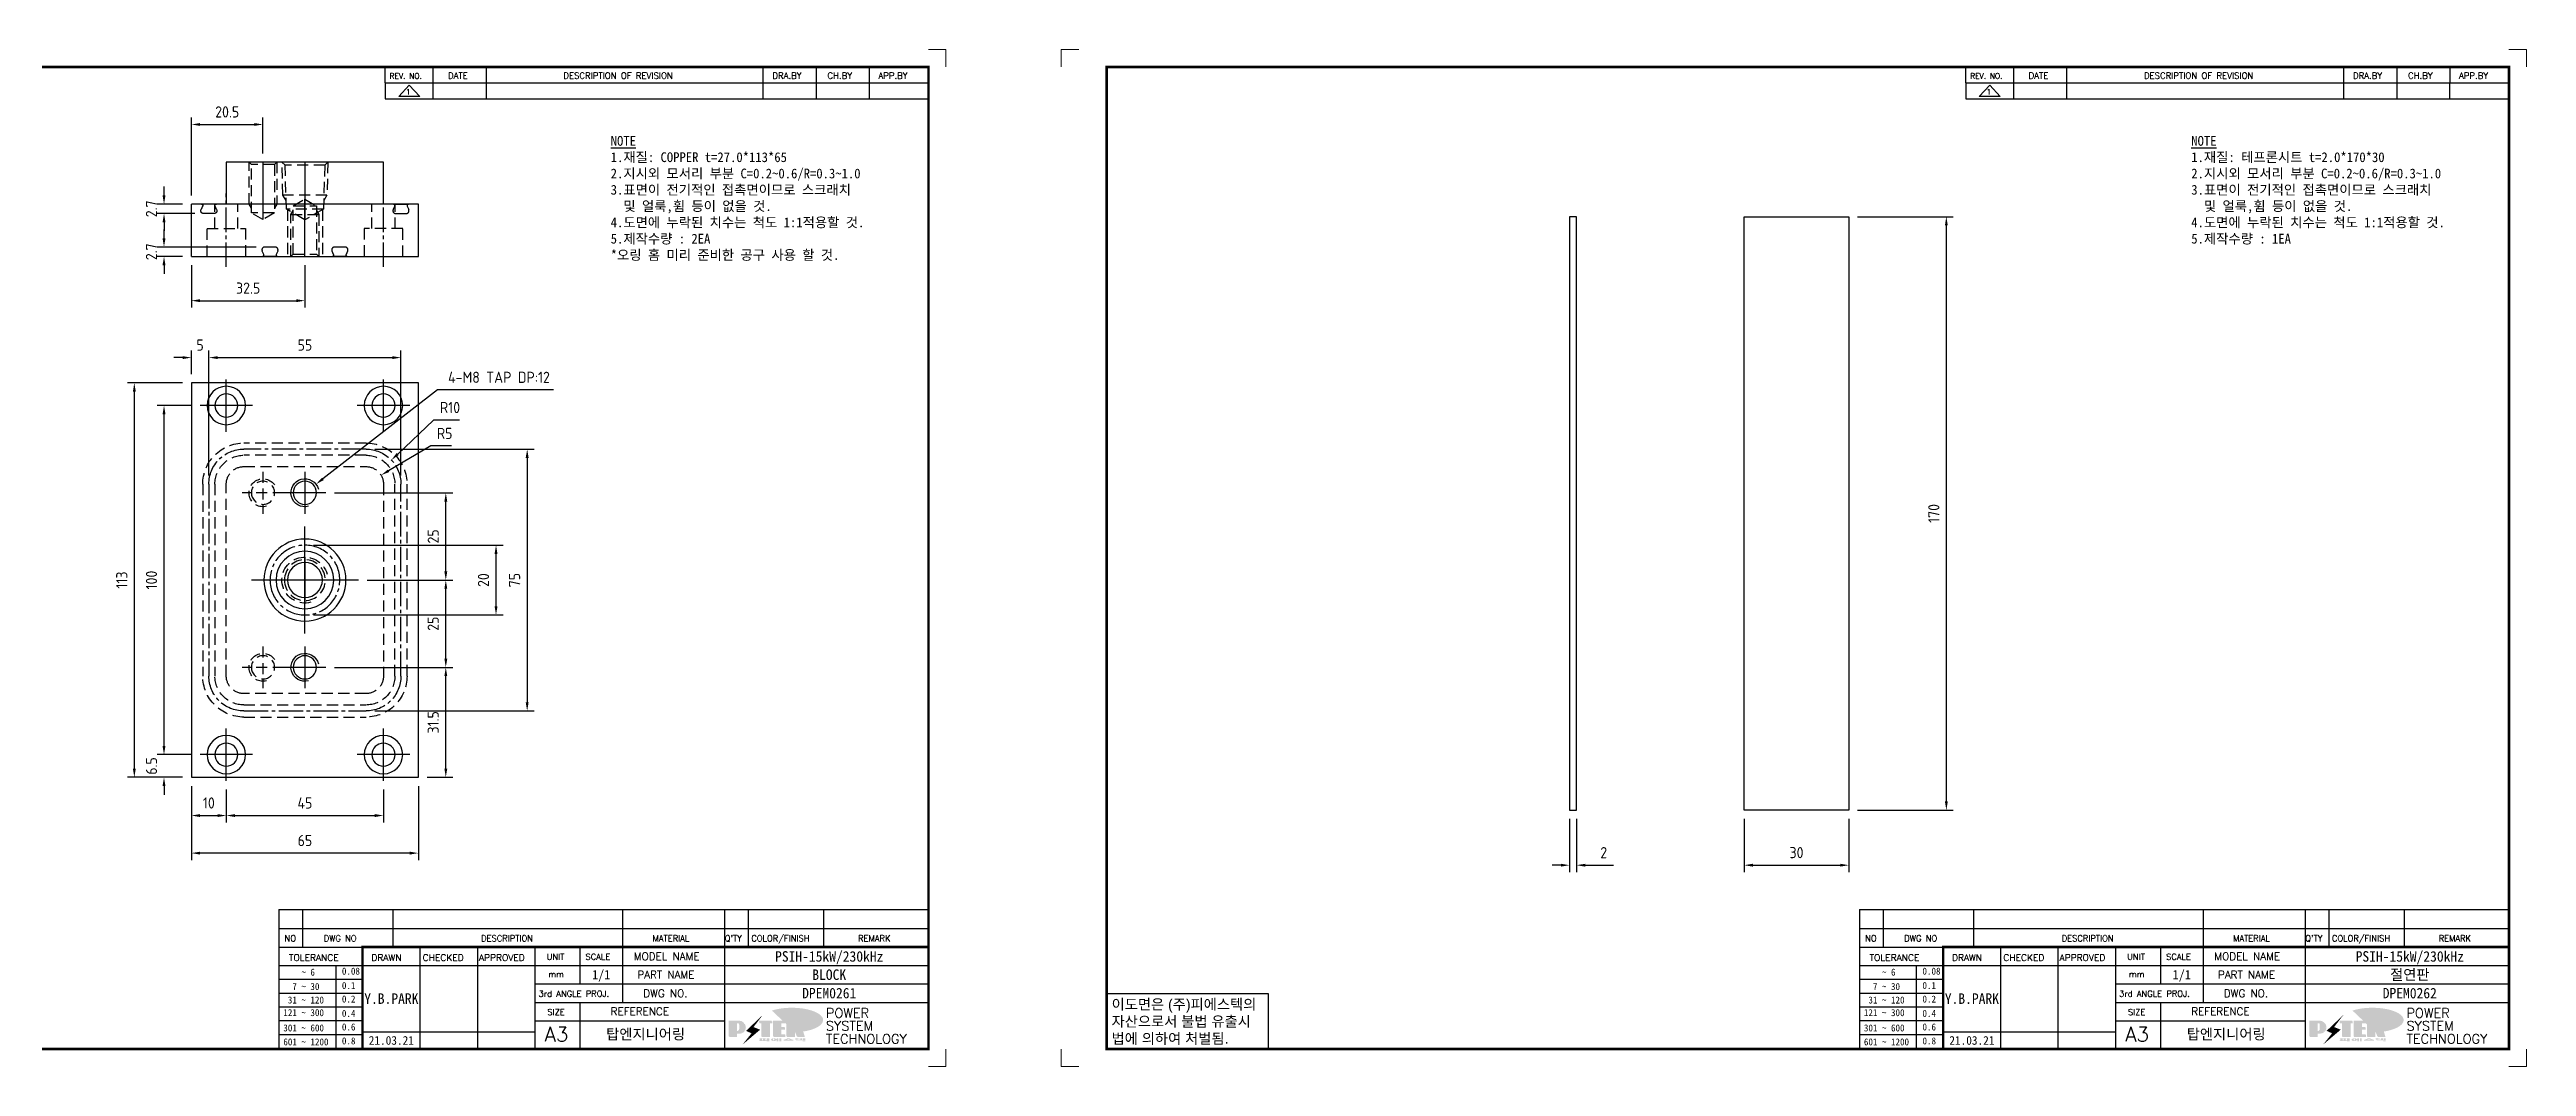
# Model space of a CAD drawing. Header units: millimetres. Extents: x -4251 to 2609, y -1673 to 4048.
# Drawn here: x 1194 to 1903, y -331 to -40 of the extents above; entities that cross this region are included whole.
import ezdxf
from ezdxf.enums import TextEntityAlignment as Align

# ---------------------------------------------------------------- set-up
doc = ezdxf.new("R2010")
doc.units = ezdxf.units.MM
for name, pattern in [('CENTER', [50.8, 31.75, -6.35, 6.35, -6.35]), ('CENTER1', [10, 7, -1, 1, -1]), ('HIDDEN2', [4.7625, 3.175, -1.5875]), ('HIDDENX2', [19.05, 12.7, -6.35])]:
    doc.linetypes.add(name, pattern=pattern)
for name, color, linetype in [('CENTER', 1, 'CENTER'), ('FORMAT-1', 7, 'Continuous'), ('line', 3, 'Continuous'), ('THIN', 3, 'Continuous')]:
    doc.layers.add(name, color=color, linetype=linetype)
doc.styles.add('h1', font='')
doc.styles.add('HAN', font='')
doc.styles.add('RC', font='simplex.shx')
doc.styles.add('ROMANT', font='simplex.shx')
doc.styles.add('RT', font='simplex.shx', dxfattribs={"oblique": 15})
doc.styles.get("Standard").update_dxf_attribs({"font": 'ISOCP.SHX', "bigfont": 'WHGTXT.SHX'})
doc.styles.get('h1').set_extended_font_data('New Gulim')
doc.styles.get('HAN').set_extended_font_data('GulimChe')
doc.dimstyles.new('PS-1', dxfattribs={"dimtxt": 3.2, "dimasz": 2.5, "dimexe": 2, "dimexo": 2.5, "dimgap": 2, "dimtad": 1, "dimtoh": 1, "dimrnd": 0.05, "dimzin": 12, "dimdsep": 46, "dimtxsty": 'Standard', "dimcen": 0, "dimclrt": 2, "dimazin": 3, "dimtfac": 1, "dimtofl": 0, "dimtmove": 0, "dimatfit": 3, "dimfxl": 0, "dimtolj": 1, "dimtzin": 0, "dimarcsym": 0})

# ---------------------------------------------------------------- blocks, each defined once
blk = doc.blocks.new('*D781')
at = {"color": 0, "lineweight": -2}
for p, q in [((1234.24, -250.94), (1234.24, -261.39)), ((1244.24, -251.94), (1244.24, -261.39)), ((1236.74, -259.39), (1241.74, -259.39))]:
    blk.add_line(p, q, dxfattribs=at)
at = {"color": 0}
for points in [[(1236.74, -258.97), (1236.74, -259.81), (1234.24, -259.39)], [(1241.74, -258.97), (1241.74, -259.81), (1244.24, -259.39)]]:
    blk.add_solid(points, dxfattribs=at)
at = {"layer": 'DEFPOINTS', "color": 0}
for p in [(1234.24, -248.44), (1244.24, -249.44), (1244.24, -259.39)]:
    blk.add_point(p, dxfattribs=at)
at = {"color": 2, "insert": (1239.24, -255.79), "char_height": 3.2, "attachment_point": 5}
blk.add_mtext('\\A1;10', dxfattribs=at)
blk = doc.blocks.new('*D782')
at = {"color": 0, "lineweight": -2}
for p, q in [((1244.24, -251.94), (1244.24, -261.39)), ((1289.24, -251.94), (1289.24, -261.39)), ((1246.74, -259.39), (1286.74, -259.39))]:
    blk.add_line(p, q, dxfattribs=at)
at = {"color": 0}
for points in [[(1246.74, -258.97), (1246.74, -259.81), (1244.24, -259.39)], [(1286.74, -258.97), (1286.74, -259.81), (1289.24, -259.39)]]:
    blk.add_solid(points, dxfattribs=at)
at = {"layer": 'DEFPOINTS', "color": 0}
for p in [(1244.24, -249.44), (1289.24, -249.44), (1289.24, -259.39)]:
    blk.add_point(p, dxfattribs=at)
at = {"color": 2, "insert": (1266.74, -255.79), "char_height": 3.2, "attachment_point": 5}
blk.add_mtext('\\A1;45', dxfattribs=at)
blk = doc.blocks.new('*D783')
at = {"color": 0, "lineweight": -2}
for p, q in [((1234.24, -250.94), (1234.24, -272.15)), ((1299.24, -250.94), (1299.24, -272.15)), ((1296.74, -270.15), (1236.74, -270.15))]:
    blk.add_line(p, q, dxfattribs=at)
at = {"color": 0}
for points in [[(1236.74, -269.74), (1236.74, -270.57), (1234.24, -270.15)], [(1296.74, -269.74), (1296.74, -270.57), (1299.24, -270.15)]]:
    blk.add_solid(points, dxfattribs=at)
at = {"layer": 'DEFPOINTS', "color": 0}
for p in [(1234.24, -248.44), (1299.24, -248.44), (1234.24, -270.15)]:
    blk.add_point(p, dxfattribs=at)
at = {"color": 2, "insert": (1266.74, -266.55), "char_height": 3.2, "attachment_point": 5}
blk.add_mtext('\\A1;65', dxfattribs=at)
blk = doc.blocks.new('*D784')
at = {"color": 0, "lineweight": -2}
for p, q in [((1226.4, -239.44), (1226.4, -236.94)), ((1234.24, -241.94), (1224.4, -241.94)), ((1231.74, -248.44), (1224.4, -248.44)), ((1226.4, -250.94), (1226.4, -253.44))]:
    blk.add_line(p, q, dxfattribs=at)
at = {"color": 0}
for points in [[(1225.98, -239.44), (1226.82, -239.44), (1226.4, -241.94)], [(1225.98, -250.94), (1226.82, -250.94), (1226.4, -248.44)]]:
    blk.add_solid(points, dxfattribs=at)
at = {"layer": 'DEFPOINTS', "color": 0}
for p in [(1226.4, -241.94), (1236.74, -241.94), (1234.24, -248.44)]:
    blk.add_point(p, dxfattribs=at)
at = {"color": 2, "insert": (1222.8, -245.19), "char_height": 3.2, "attachment_point": 5, "rotation": 90}
blk.add_mtext('\\A1;6.5', dxfattribs=at)
blk = doc.blocks.new('*D785')
at = {"color": 0, "lineweight": -2}
for p, q in [((1234.24, -141.94), (1224.4, -141.94)), ((1226.4, -239.44), (1226.4, -144.44)), ((1234.24, -241.94), (1224.4, -241.94))]:
    blk.add_line(p, q, dxfattribs=at)
at = {"color": 0}
for points in [[(1225.98, -144.44), (1226.82, -144.44), (1226.4, -141.94)], [(1225.98, -239.44), (1226.82, -239.44), (1226.4, -241.94)]]:
    blk.add_solid(points, dxfattribs=at)
at = {"layer": 'DEFPOINTS', "color": 0}
for p in [(1226.4, -141.94), (1236.74, -141.94), (1236.74, -241.94)]:
    blk.add_point(p, dxfattribs=at)
at = {"color": 2, "insert": (1222.8, -191.94), "char_height": 3.2, "attachment_point": 5, "rotation": 90}
blk.add_mtext('\\A1;100', dxfattribs=at)
blk = doc.blocks.new('*D786')
at = {"color": 0, "lineweight": -2}
for p, q in [((1231.74, -135.44), (1215.9, -135.44)), ((1217.9, -137.94), (1217.9, -245.94)), ((1231.74, -248.44), (1215.9, -248.44))]:
    blk.add_line(p, q, dxfattribs=at)
at = {"color": 0}
for points in [[(1217.49, -137.94), (1218.32, -137.94), (1217.9, -135.44)], [(1217.49, -245.94), (1218.32, -245.94), (1217.9, -248.44)]]:
    blk.add_solid(points, dxfattribs=at)
at = {"layer": 'DEFPOINTS', "color": 0}
for p in [(1234.24, -135.44), (1217.9, -248.44), (1234.24, -248.44)]:
    blk.add_point(p, dxfattribs=at)
at = {"color": 2, "insert": (1214.3, -191.94), "char_height": 3.2, "attachment_point": 5, "rotation": 90}
blk.add_mtext('\\A1;113', dxfattribs=at)
blk = doc.blocks.new('*D787')
at = {"color": 0, "lineweight": -2}
for p, q in [((1275.24, -216.94), (1309.08, -216.94)), ((1307.08, -245.94), (1307.08, -219.44)), ((1301.74, -248.44), (1309.08, -248.44))]:
    blk.add_line(p, q, dxfattribs=at)
at = {"color": 0}
for points in [[(1306.67, -219.44), (1307.5, -219.44), (1307.08, -216.94)], [(1306.67, -245.94), (1307.5, -245.94), (1307.08, -248.44)]]:
    blk.add_solid(points, dxfattribs=at)
at = {"layer": 'DEFPOINTS', "color": 0}
for p in [(1272.74, -216.94), (1307.08, -216.94), (1299.24, -248.44)]:
    blk.add_point(p, dxfattribs=at)
at = {"color": 2, "insert": (1303.48, -232.69), "char_height": 3.2, "attachment_point": 5, "rotation": 90}
blk.add_mtext('\\A1;31.5', dxfattribs=at)
blk = doc.blocks.new('*D788')
at = {"color": 0, "lineweight": -2}
for p, q in [((1284.57, -191.94), (1309.08, -191.94)), ((1307.08, -214.44), (1307.08, -194.44)), ((1275.24, -216.94), (1309.08, -216.94))]:
    blk.add_line(p, q, dxfattribs=at)
at = {"color": 0}
for points in [[(1306.67, -194.44), (1307.5, -194.44), (1307.08, -191.94)], [(1306.67, -214.44), (1307.5, -214.44), (1307.08, -216.94)]]:
    blk.add_solid(points, dxfattribs=at)
at = {"layer": 'DEFPOINTS', "color": 0}
for p in [(1282.07, -191.94), (1307.08, -191.94), (1272.74, -216.94)]:
    blk.add_point(p, dxfattribs=at)
at = {"color": 2, "insert": (1303.48, -204.44), "char_height": 3.2, "attachment_point": 5, "rotation": 90}
blk.add_mtext('\\A1;25', dxfattribs=at)
blk = doc.blocks.new('*D789')
at = {"color": 0, "lineweight": -2}
for p, q in [((1275.24, -166.94), (1309.08, -166.94)), ((1307.08, -189.44), (1307.08, -169.44)), ((1284.57, -191.94), (1309.08, -191.94))]:
    blk.add_line(p, q, dxfattribs=at)
at = {"color": 0}
for points in [[(1306.67, -169.44), (1307.5, -169.44), (1307.08, -166.94)], [(1306.67, -189.44), (1307.5, -189.44), (1307.08, -191.94)]]:
    blk.add_solid(points, dxfattribs=at)
at = {"layer": 'DEFPOINTS', "color": 0}
for p in [(1272.74, -166.94), (1307.08, -166.94), (1282.07, -191.94)]:
    blk.add_point(p, dxfattribs=at)
at = {"color": 2, "insert": (1303.48, -179.44), "char_height": 3.2, "attachment_point": 5, "rotation": 90}
blk.add_mtext('\\A1;25', dxfattribs=at)
blk = doc.blocks.new('*D791')
at = {"color": 0, "lineweight": -2}
for p, q in [((1302.77, -153.52), (1290.7, -160.64)), ((1308.74, -153.52), (1302.77, -153.52))]:
    blk.add_line(p, q, dxfattribs=at)
at = {"color": 0}
blk.add_solid([(1290.49, -160.28), (1290.91, -160.99), (1288.55, -161.9)], dxfattribs=at)
at = {"layer": 'DEFPOINTS', "color": 0}
for p in [(1288.55, -161.9), (1284.24, -164.44)]:
    blk.add_point(p, dxfattribs=at)
at = {"color": 2, "insert": (1306.76, -149.92), "char_height": 3.2, "attachment_point": 5}
blk.add_mtext('\\A1;R5', dxfattribs=at)
blk = doc.blocks.new('*D792')
at = {"color": 0, "lineweight": -2}
for p, q in [((1304.7, -137.48), (1271.88, -162.96)), ((1337.91, -137.48), (1304.7, -137.48))]:
    blk.add_line(p, q, dxfattribs=at)
at = {"color": 0}
blk.add_solid([(1271.62, -162.63), (1272.13, -163.29), (1269.9, -164.49)], dxfattribs=at)
at = {"layer": 'DEFPOINTS', "color": 0}
for p in [(1263.58, -169.4), (1269.9, -164.49)]:
    blk.add_point(p, dxfattribs=at)
at = {"color": 2, "insert": (1322.31, -133.86), "char_height": 3.2, "attachment_point": 5}
blk.add_mtext('\\A1;4-M8 TAP DP:12', dxfattribs=at)
blk = doc.blocks.new('*D793')
at = {"color": 0, "lineweight": -2}
for p, q in [((1226.4, -94.05), (1226.4, -91.55)), ((1252.75, -96.55), (1224.4, -96.55)), ((1231.74, -99.25), (1224.4, -99.25)), ((1226.4, -101.75), (1226.4, -104.25))]:
    blk.add_line(p, q, dxfattribs=at)
at = {"color": 0}
for points in [[(1225.98, -94.05), (1226.82, -94.05), (1226.4, -96.55)], [(1225.98, -101.75), (1226.82, -101.75), (1226.4, -99.25)]]:
    blk.add_solid(points, dxfattribs=at)
at = {"layer": 'DEFPOINTS', "color": 0}
for p in [(1226.4, -99.25), (1234.24, -99.25), (1255.25, -96.55)]:
    blk.add_point(p, dxfattribs=at)
at = {"color": 2, "insert": (1222.8, -97.9), "char_height": 3.2, "attachment_point": 5, "rotation": 90}
blk.add_mtext('\\A1;2.7', dxfattribs=at)
blk = doc.blocks.new('*D794')
at = {"color": 0, "lineweight": -2}
for p, q in [((1231.74, -84.25), (1224.4, -84.25)), ((1226.4, -81.75), (1226.4, -79.25)), ((1235.25, -86.95), (1224.4, -86.95)), ((1226.4, -89.45), (1226.4, -91.95))]:
    blk.add_line(p, q, dxfattribs=at)
at = {"color": 0}
for points in [[(1225.98, -81.75), (1226.82, -81.75), (1226.4, -84.25)], [(1225.98, -89.45), (1226.82, -89.45), (1226.4, -86.95)]]:
    blk.add_solid(points, dxfattribs=at)
at = {"layer": 'DEFPOINTS', "color": 0}
for p in [(1226.4, -84.25), (1234.24, -84.25), (1237.75, -86.95)]:
    blk.add_point(p, dxfattribs=at)
at = {"color": 2, "insert": (1222.8, -85.6), "char_height": 3.2, "attachment_point": 5, "rotation": 90}
blk.add_mtext('\\A1;2.7', dxfattribs=at)
blk = doc.blocks.new('*D795')
at = {"color": 0, "lineweight": -2}
for p, q in [((1234.24, -132.94), (1234.24, -126.22)), ((1239.24, -161.94), (1239.24, -126.22)), ((1231.74, -128.22), (1229.24, -128.22)), ((1241.74, -128.22), (1244.24, -128.22))]:
    blk.add_line(p, q, dxfattribs=at)
at = {"color": 0}
for points in [[(1231.74, -127.8), (1231.74, -128.63), (1234.24, -128.22)], [(1241.74, -127.8), (1241.74, -128.63), (1239.24, -128.22)]]:
    blk.add_solid(points, dxfattribs=at)
at = {"layer": 'DEFPOINTS', "color": 0}
for p in [(1239.24, -128.22), (1234.24, -135.44), (1239.24, -164.44)]:
    blk.add_point(p, dxfattribs=at)
at = {"color": 2, "insert": (1236.74, -124.62), "char_height": 3.2, "attachment_point": 5}
blk.add_mtext('\\A1;5', dxfattribs=at)
blk = doc.blocks.new('*D796')
at = {"color": 0, "lineweight": -2}
for p, q in [((1239.24, -161.94), (1239.24, -126.22)), ((1294.24, -161.94), (1294.24, -126.22)), ((1241.74, -128.22), (1291.74, -128.22))]:
    blk.add_line(p, q, dxfattribs=at)
at = {"color": 0}
for points in [[(1241.74, -127.8), (1241.74, -128.63), (1239.24, -128.22)], [(1291.74, -127.8), (1291.74, -128.63), (1294.24, -128.22)]]:
    blk.add_solid(points, dxfattribs=at)
at = {"layer": 'DEFPOINTS', "color": 0}
for p in [(1294.24, -128.22), (1239.24, -164.44), (1294.24, -164.44)]:
    blk.add_point(p, dxfattribs=at)
at = {"color": 2, "insert": (1266.74, -124.62), "char_height": 3.2, "attachment_point": 5}
blk.add_mtext('\\A1;55', dxfattribs=at)
blk = doc.blocks.new('*D797')
at = {"color": 0, "lineweight": -2}
for p, q in [((1303.57, -146.11), (1293.31, -155.84)), ((1311.01, -146.11), (1303.57, -146.11))]:
    blk.add_line(p, q, dxfattribs=at)
at = {"color": 0}
blk.add_solid([(1293.02, -155.54), (1293.6, -156.14), (1291.5, -157.56)], dxfattribs=at)
at = {"layer": 'DEFPOINTS', "color": 0}
for p in [(1291.5, -157.56), (1284.24, -164.44)]:
    blk.add_point(p, dxfattribs=at)
at = {"color": 2, "insert": (1308.29, -142.51), "char_height": 3.2, "attachment_point": 5}
blk.add_mtext('\\A1;R10', dxfattribs=at)
blk = doc.blocks.new('re3')
at = {"color": 180}
for p, q in [((0, 0), (0, -4.55)), ((0, -4.55), (155.53, -4.55)), ((6.87, -0.64), (3.86, -3.91)), ((9.88, -3.91), (3.86, -3.91)), ((6.87, -0.64), (9.88, -3.91)), ((13.74, -4.55), (13.74, 0)), ((28.97, -4.55), (28.97, 0)), ((108.25, -4.55), (108.25, 0)), ((123.49, -4.55), (123.49, 0)), ((138.64, -4.55), (138.64, 0))]:
    blk.add_line(p, q, dxfattribs=at)
at = {"color": 2, "style": 'RC', "oblique": 15}
blk.add_attdef('REV.NO', text='', height=1.56, dxfattribs=at).set_placement((6.59, -2.56), align=Align.MIDDLE_CENTER)
blk.add_attdef('-1', text='', height=1.56, dxfattribs=at).set_placement((9.37, -1.66), align=Align.MIDDLE_LEFT)
at = {"color": 2, "style": 'HAN'}
for tag, p in [('REV.-DATE', (21.36, -2.28)), ('DRA.BY', (115.87, -2.28)), ('CH.BY', (131.07, -2.28)), ('APP.BY', (147.09, -2.28))]:
    blk.add_attdef(tag, text='', height=2.5, dxfattribs=at).set_placement(p, align=Align.MIDDLE_CENTER)
blk.add_attdef('DESCRIPTION-OF-REVISION', text='', height=2.5, dxfattribs=at).set_placement((31.61, -2.28), align=Align.MIDDLE_LEFT)
blk = doc.blocks.new('no3')
at = {"color": 180}
for p, q in [((0, 5.5), (0, 0)), ((0, 5.5), (186, 5.5)), ((6.79, 5.5), (6.79, 0)), ((32.74, 0.11), (32.74, 5.5)), ((98.4, 5.5), (98.4, 0)), ((127.61, 5.5), (127.61, 0)), ((134.43, 5.5), (134.43, 0)), ((155.98, 5.5), (155.98, 0))]:
    blk.add_line(p, q, dxfattribs=at)
at = {"color": 2, "style": 'RT', "oblique": 15}
blk.add_attdef('NO', text='', height=1.74, dxfattribs=at).set_placement((3.38, 2.51), align=Align.MIDDLE_CENTER)
at = {"color": 2, "style": 'HAN'}
for tag, p in [('PART-NO', (19.76, 2.75)), ('MATERIAL', (111.38, 2.75)), ("Q'TY", (131.02, 2.75)), ('COLOR/FINISH', (145.2, 2.75)), ('REMARK', (170.76, 2.75))]:
    blk.add_attdef(tag, text='', height=2.9, dxfattribs=at).set_placement(p, align=Align.MIDDLE_CENTER)
blk.add_attdef('DESCRIPTION', text='', height=2.9, dxfattribs=at).set_placement((34.51, 2.75), align=Align.MIDDLE_LEFT)
blk = doc.blocks.new('t3')
for p, q in [((0, 15.88), (46.25, 15.88)), ((0, 15.88), (0, 0)), ((46.25, 15.88), (46.25, 0)), ((0, 0), (46.25, 0))]:
    blk.add_line(p, q)
at = {"color": 1, "style": 'h1'}
for s, p in [('이도면은 (주)피에스텍의', (1.4, 11.29)), ('자산으로서 불법 유출시', (1.4, 6.41)), ('법에 의하여 처벌됨.', (1.4, 1.52))]:
    blk.add_text(s, height=3, dxfattribs=at).set_placement(p)
blk = doc.blocks.new('new LOGO')
at = {"layer": 'line'}
h = blk.add_hatch(color=253, dxfattribs=at)
edge = h.paths.add_edge_path()
edge.add_ellipse((334, 86), major_axis=(-166, 0), ratio=0.39426, start_angle=111.5127, end_angle=334.469)
edge.add_ellipse((314, 81), major_axis=(-154, 0), ratio=0.40699, start_angle=121.3066, end_angle=327.7437, ccw=False)
edge.add_line((394, 28), (395, 26))
h = blk.add_hatch(color=1, dxfattribs=at)
h.paths.add_polyline_path([(41, 16), (54, 16, 1), (54, 83), (0, 83), (0, 0), (41, 0)])
h.paths.add_polyline_path([(41, 28), (41, 72), (44, 72, -0.414214), (55, 61), (55, 39, -0.414214), (44, 28)], flags=16)
h.paths.add_polyline_path([(215, 72), (227, 72), (227, 83), (160, 83), (160, 72), (172, 72), (172, 0), (215, 0)])
h.paths.add_polyline_path([(276, 37), (295, 37), (295, 49), (276, 49), (276, 72), (295, 72), (295, 83), (234, 83), (234, 0), (297, 0), (297, 11), (276, 11)])
h.paths.add_polyline_path([(347, 35), (360, 0), (400, 0), (380, 67), (400, 83), (381, 83), (347, 62), (347, 83), (305, 83), (305, 0), (347, 0)])
h = blk.add_hatch(color=250, dxfattribs=at)
h.paths.add_polyline_path([(44, 69), (47, 69, -0.129793), (52, 68, 0.221832), (44, 72), (41, 72), (41, 28), (44, 28, 0.02048), (44, 28)], flags=17)
h.paths.add_polyline_path([(44, 14), (57, 14, 0.72362), (77, 74, -0.679777), (54, 16), (41, 16), (41, 0), (3, 0), (3, -3), (44, -3)])
h.paths.add_polyline_path([(118, 14), (71, -44), (77, -40), (121, 16), (92, 29), (173, 106), (177, 111), (89, 28)])
h.paths.add_polyline_path([(163, 72), (163, 69), (172, 69), (172, 72)], flags=17)
h.paths.add_polyline_path([(218, 69), (230, 69), (230, 80), (227, 80), (227, 72), (215, 72), (215, 0), (175, 0), (175, -3), (218, -3)])
h.paths.add_polyline_path([(298, 47), (295, 47), (295, 37), (276, 37), (276, 11), (279, 11), (279, 35), (298, 35)])
h.paths.add_polyline_path([(300, 8), (297, 8), (297, 0), (237, 0), (237, -3), (300, -3)])
h.paths.add_polyline_path([(298, 80), (295, 80), (295, 72), (276, 72), (276, 49), (279, 49), (279, 69), (298, 69)])
h.paths.add_polyline_path([(350, 80), (347, 80), (347, 62), (350, 64)])
h.paths.add_polyline_path([(350, 27), (347, 35), (347, 0), (308, 0), (308, -3), (350, -3)])
h.paths.add_polyline_path([(403, 80), (397, 80), (380, 67), (400, 0), (362, 0), (363, -3), (403, -3), (383, 64)])
blk.add_hatch(color=5, dxfattribs=at).paths.add_polyline_path([(166, 35), (131, 49), (180, 113), (92, 29), (121, 16), (74, -43)])
h = blk.add_hatch(color=250, dxfattribs=at)
edge = h.paths.add_edge_path()
edge.add_ellipse((238, -18), major_axis=(-14.3, 0), ratio=0.526336, start_angle=192.2456, end_angle=269.0748)
edge.add_line((238, -10), (238, -10))
edge.add_ellipse((238, -18), major_axis=(-14.3, 0), ratio=0.526336, start_angle=270.9252, end_angle=449.0748)
edge.add_line((238, -25), (238, -25))
edge.add_ellipse((238, -18), major_axis=(-14.3, 0), ratio=0.526336, start_angle=450.9252, end_angle=527.7544)
edge.add_line((252, -19), (254, -19))
edge.add_line((254, -19), (254, -27))
edge.add_line((254, -27), (263, -27))
edge.add_line((263, -27), (263, -10))
edge.add_line((263, -10), (254, -10))
edge.add_line((254, -10), (254, -16))
edge.add_line((254, -16), (252, -16))
h.paths.add_polyline_path([(241, -16), (241, -19, -1), (234, -19), (234, -16, -1)], flags=16)
h.paths.add_polyline_path([(278, -10), (268, -10), (268, -27), (278, -27)])
h.paths.add_polyline_path([(310, -10), (310, -11, -0.157169), (289, -18), (294, -20, 0.128407), (316, -16, 0.128407), (339, -20), (343, -18, -0.157169), (322, -11), (322, -10)])
h.paths.add_polyline_path([(342, -25), (342, -22), (290, -22), (290, -25)])
h.paths.add_polyline_path([(352, -10), (352, -16, 0.414214), (354, -18), (379, -18), (379, -20), (390, -20), (390, -10), (379, -10), (379, -14), (375, -14), (375, -15), (379, -15), (379, -16), (365, -16), (365, -15), (371, -15), (371, -14), (365, -14), (365, -13), (375, -13), (375, -10)])
h.paths.add_polyline_path([(394, -10), (394, -20), (405, -20), (405, -10)])
h.paths.add_polyline_path([(405, -27), (405, -21), (357, -21), (357, -23), (392, -23), (392, -27)])
h.paths.add_polyline_path([(200, -10), (200, -22), (193, -22), (193, -13), (197, -13), (197, -10), (161, -10), (161, -13), (164, -13), (164, -22), (161, -22), (161, -25), (200, -25), (200, -27), (214, -27), (214, -10)])
h.paths.add_polyline_path([(182, -13), (176, -13), (176, -22), (182, -22)], flags=17)
blk = doc.blocks.new('format-3')
at = {"color": 3, "lineweight": 9}
for p, q in [((0, 286.3), (0, 291.3)), ((5, 291.3), (0, 291.3)), ((414.5, 291.3), (419.5, 291.3)), ((419.5, 286.3), (419.5, 291.3)), ((0, 5), (0, 0)), ((5, 0), (0, 0)), ((414.5, 0), (419.5, 0)), ((419.5, 5), (419.5, 0))]:
    blk.add_line(p, q, dxfattribs=at)
at = {"color": 180}
for p, q in [((258.97, 281.75), (258.97, 286.3)), ((272.71, 281.75), (272.71, 286.3)), ((287.94, 281.75), (287.94, 286.3)), ((367.22, 281.75), (367.22, 286.3)), ((382.45, 281.75), (382.45, 286.3)), ((397.61, 281.75), (397.61, 286.3)), ((258.97, 281.75), (414.5, 281.75)), ((228.5, 39.49), (228.5, 5)), ((228.5, 39.49), (414.5, 39.49)), ((235.29, 39.49), (235.29, 34.21)), ((261.24, 34.21), (261.24, 39.49)), ((326.9, 39.49), (326.9, 34.21)), ((356.11, 39.49), (356.11, 34.21)), ((362.93, 39.49), (362.93, 34.21)), ((384.48, 39.49), (384.48, 34.21)), ((228.5, 34.21), (252.48, 34.21)), ((228.5, 28.93), (252.48, 28.93)), ((244.89, 5.23), (244.89, 28.93)), ((252.48, 28.93), (414.5, 28.93)), ((268.96, 5), (268.96, 34.21)), ((285.45, 5), (285.45, 34.21)), ((301.94, 5), (301.94, 34.21)), ((314.72, 34.21), (314.72, 23.65)), ((326.9, 34.21), (326.9, 18.37)), ((356.11, 34.21), (356.11, 5)), ((228.5, 24.98), (252.48, 24.98)), ((301.94, 23.65), (414.5, 23.65)), ((228.5, 21.03), (252.48, 21.03)), ((228.5, 17.08), (252.48, 17.08)), ((301.94, 18.37), (414.5, 18.37)), ((314.72, 18.37), (314.72, 5)), ((228.5, 13.13), (252.48, 13.13)), ((228.5, 9.18), (252.48, 9.18)), ((252.48, 9.95), (301.94, 9.95)), ((301.94, 13.09), (356.11, 13.09))]:
    blk.add_line(p, q, dxfattribs=at)
at = {"const_width": 0.7}
blk.add_lwpolyline([(252.48, 5), (252.48, 34.21), (414.5, 34.21)], dxfattribs=at)
at = {"layer": 'FORMAT-1', "const_width": 0.7}
blk.add_lwpolyline([(13, 5), (13, 286.3), (414.5, 286.3), (414.5, 5)], close=True, dxfattribs=at)
blk.add_blockref('t3', (13, 5))
at = {"xscale": 0.05400000000000027, "yscale": 0.05400000000000027, "zscale": 0.05400000000000027}
blk.add_blockref('new LOGO', (357.35, 8.65), dxfattribs=at)
at = {"color": 2}
for s, height, style, p in [('REV. NO.', 1.56, 'RC', (260.23, 282.95)), ('DATE', 1.788, 'RC', (276.95, 282.94)), ('DESCRIPTION OF REVISION', 1.7875, 'RC', (309.98, 282.94)), ('DRA.BY', 1.788, 'RC', (369.83, 282.94)), ('CH.BY', 1.788, 'RC', (385.59, 282.94)), ('APP.BY', 1.788, 'RC', (400.18, 282.94)), ('NO', 1.742, 'RC', (230.16, 35.83)), ('DWG NO', 1.742, 'RC', (241.36, 35.83)), ('DESCRIPTION', 1.7424, 'RC', (286.43, 35.83)), ('MATERIAL', 1.742, 'RC', (335.52, 35.83)), ("Q'TY", 1.742, 'RC', (356.17, 35.83)), ('COLOR/FINISH', 1.7424, 'RC', (363.8, 35.83)), ('REMARK', 1.742, 'RC', (394.37, 35.83)), (' TOLERANCE', 1.9, 'RC', (230.11, 30.22)), ('DRAWN', 1.9, 'RC', (255, 30.22)), ('CHECKED', 1.9, 'RC', (269.71, 30.22)), ('APPROVED', 1.9, 'RC', (285.8, 30.22)), ('UNIT', 1.742, 'RC', (305.19, 30.55)), ('SCALE', 1.742, 'RC', (316.32, 30.55)), ('MODEL NAME', 2.178, 'RC', (330.12, 30.46)), ('  7 ~ 30', 2, 'HAN', (229.8, 21.91)), ('    ~ 6', 2, 'HAN', (229.8, 26.03)), ('0.08', 2, 'HAN', (246.57, 26.31)), ('0.1', 2, 'HAN', (246.57, 22.2)), ('3rd ANGLE PROJ.', 1.7424, 'RC', (302.87, 19.97)), ('mm', 1.742, 'RC', (305.67, 25.56)), ('PART NAME', 2.178, 'RC', (331.17, 25.24)), ('DWG NO.', 2.178, 'RC', (332.84, 19.85)), ('121 ~ 300', 2, 'HAN', (229.8, 14.42)), (' 31 ~ 120', 2, 'HAN', (229.8, 18.04)), ('0.2', 2, 'HAN', (246.57, 18.32)), ('0.4', 2, 'HAN', (246.57, 14.2)), ('SIZE', 1.742, 'RC', (305.39, 14.71)), ('REFERENCE', 2.178, 'RC', (323.52, 14.69)), ('301 ~ 600', 2, 'HAN', (229.8, 10.04)), ('601 ~ 1200', 2, 'HAN', (229.8, 6.05)), ('0.6', 2, 'HAN', (246.57, 10.32)), ('0.8', 2, 'HAN', (246.57, 6.33))]:
    blk.add_text(s, height=height, dxfattribs=dict(at, style=style)).set_placement(p)
at = {"style": 'ROMANT'}
for s, p in [('POWER', (385.15, 13.96)), ('TECHNOLOGY', (385.15, 6.56)), ('SYSTEM', (385.15, 10.31))]:
    blk.add_text(s, height=2.7, dxfattribs=at).set_placement(p)
at = {"color": 2, "lineweight": 25, "style": 'RC'}
blk.add_text('A3', height=4.182, dxfattribs=at).set_placement((304.61, 7.14))
at = {"style": 'HAN'}
for tag, height, p in [('MODEL-NAME', 3, (386.1, 31.53)), ('SCALE', 2.7, (320.81, 26.29)), ('PART-NAME', 3, (386.1, 26.29)), ('DWG-NO', 3, (386.1, 21.01)), ('DRA-BY', 3, (260.72, 19.44)), ('CH-BY', 3, (277.21, 19.44)), ('APP-BY', 3, (293.7, 19.44)), ('DRA-DATE', 2.5, (260.72, 7.47)), ('CH-DATE', 2.5, (277.21, 7.47)), ('APP-DATE', 2.5, (293.7, 7.47)), ('관련업체', 3, (333.52, 9.26))]:
    blk.add_attdef(tag, text='', height=height, dxfattribs=at).set_placement(p, align=Align.MIDDLE_CENTER)
blk = doc.blocks.new('A$C4A8E0548')
at = {"color": 2, "linetype": 'HIDDENX2'}
for p, q in [((-2.23, 1.13), (-1.78, 2.14)), ((-2.14, 2.7), (2.14, 2.7)), ((-1.5, 0), (1.5, 0)), ((1.78, 2.14), (2.23, 1.13))]:
    blk.add_line(p, q, dxfattribs=at)
for centre, radius, start, end in [((-1.5, 0.8), 0.8, 156, 228.59038), ((-2.14, 2.3), 0.4, 336, 90), ((-1.5, 0.8), 0.8, 228.59038, 270), ((1.5, 0.8), 0.8, 270, 311.40962), ((2.14, 2.3), 0.4, 90, 204), ((1.5, 0.8), 0.8, 311.40962, 24)]:
    blk.add_arc(centre, radius, start, end, dxfattribs=at)
blk = doc.blocks.new('A$C747E3D60')
at = {"color": 1}
for p, q in [((0, 9), (-45, 9)), ((-45, 9), (-45, -3)), ((0, -3), (0, 9)), ((10, -3), (-55, -3)), ((-55, -18), (-55, -3)), ((10, -18), (10, -3))]:
    blk.add_line(p, q, dxfattribs=at)
at = {"color": 1, "linetype": 'CENTER1'}
for p, q in [((-45, -21), (-45, 0)), ((0, -21), (0, 0))]:
    blk.add_line(p, q, dxfattribs=at)
at = {"color": 2, "linetype": 'HIDDEN2'}
for p, q in [((-48.3, -10), (-48.3, -3)), ((-41.7, -10), (-41.7, -3)), ((-16.22, -0.4), (-28.78, -0.4)), ((-17.2, -4.41), (-27.8, -4.41)), ((-27.5, -4.59), (-27.5, -18)), ((-26.5, -6), (-18.5, -6)), ((-25.82, -3.5), (-19.18, -3.5)), ((-17.5, -4.59), (-17.5, -18)), ((-3.3, -10), (-3.3, -3)), ((3.3, -10), (3.3, -3))]:
    blk.add_line(p, q, dxfattribs=at)
at = {"color": 250, "linetype": 'HIDDEN2'}
for p, q in [((-30.5, -3, 0), (-38.5, -3, 0)), ((-31.18, -5.5, 0), (-37.82, -5.5, 0))]:
    blk.add_line(p, q, dxfattribs=at)
at = {"color": 250, "linetype": 'HIDDEN2', "elevation": 0}
for points in [[(-37.82, -4.17), (-38.5, -3), (-38.5, 9)], [(-30.5, 9), (-31.18, 8.32), (-37.82, 8.32), (-38.5, 9)], [(-31.18, 8.32), (-31.18, -5.5), (-34.5, -7.42), (-37.82, -5.5), (-37.82, 8.32)], [(-30.5, 9), (-30.5, -3), (-31.18, -4.17)]]:
    blk.add_lwpolyline(points, dxfattribs=at)
at = {"color": 2, "linetype": 'HIDDEN2'}
for points in [[(-27.88, -1.97), (-28.78, -0.4), (-29.08, 9)], [(-15.92, 9), (-16.81, 8.12), (-28.19, 8.12), (-29.08, 9)], [(-16.81, 8.12), (-17.2, -4.41), (-22.5, -7.47), (-27.8, -4.41), (-28.19, 8.12)], [(-15.92, 9), (-16.22, -0.4), (-17.12, -1.97)], [(-26.5, -18), (-26.5, -6), (-25.82, -4.83)], [(-25.82, -17.32), (-25.82, -3.5), (-22.5, -1.58), (-19.18, -3.5), (-19.18, -17.32)], [(-19.18, -4.83), (-18.5, -6), (-18.5, -18)], [(-50.5, -18), (-50.5, -10), (-39.5, -10), (-39.5, -18)], [(5.5, -18), (5.5, -10), (-5.5, -10), (-5.5, -18)], [(-26.5, -18), (-25.82, -17.32), (-19.18, -17.32), (-18.5, -18)]]:
    blk.add_lwpolyline(points, dxfattribs=at)
at = {"color": 1}
blk.add_lwpolyline([(-55, -18), (10, -18)], dxfattribs=at)
at = {"layer": 'CENTER', "color": 250}
blk.add_line((-34.5, 9, 0), (-34.5, -7.42, 0), dxfattribs=at)
at = {"layer": 'CENTER'}
for p, q in [((-22.5, 9), (-22.5, -7.47)), ((-22.5, -18), (-22.5, -1.58))]:
    blk.add_line(p, q, dxfattribs=at)
at = {"xscale": -1}
blk.add_blockref('A$C4A8E0548', (-50, -5.7), dxfattribs=at)
blk.add_blockref('A$C4A8E0548', (5, -5.7))
at = {"rotation": 180}
for p in [(-32.5, -15.3), (-12.5, -15.3)]:
    blk.add_blockref('A$C4A8E0548', p, dxfattribs=at)
blk = doc.blocks.new('A$C72017674')
at = {"color": 250, "linetype": 'HIDDEN2'}
for p, q in [((6.7, 21.71), (6.7, 9.71)), ((0.7, 15.71), (12.7, 15.71)), ((6.7, -28.29), (6.7, -40.29)), ((0.7, -34.29), (12.7, -34.29))]:
    blk.add_line(p, q, dxfattribs=at)
at = {"color": 1}
blk.add_lwpolyline([(27.2, 47.21), (27.2, -65.79), (-37.8, -65.79), (-37.8, 47.21)], close=True, dxfattribs=at)
at = {"color": 2, "linetype": 'HIDDEN2'}
for points in [[(-22.8, 29.95), (12.2, 29.95, -0.414214), (23.94, 18.21), (23.94, -36.79, -0.414214), (12.2, -48.53), (-22.8, -48.53, -0.414214), (-34.54, -36.79), (-34.54, 18.21, -0.414214)], [(-22.8, 26.47), (12.2, 26.47, -0.414214), (20.46, 18.21), (20.46, -36.79, -0.414214), (12.2, -45.05), (-22.8, -45.05, -0.414214), (-31.06, -36.79), (-31.06, 18.21, -0.414214)], [(-22.8, -41.79), (12.2, -41.79, 0.414214), (17.2, -36.79), (17.2, 18.21, 0.414214), (12.2, 23.21), (-22.8, 23.21, 0.414214), (-27.8, 18.21), (-27.8, -36.79, 0.414214)]]:
    blk.add_lwpolyline(points, format="xyb", close=True, dxfattribs=at)
at = {"color": 1, "linetype": 'CENTER1'}
blk.add_lwpolyline([(-22.8, 28.21), (12.2, 28.21, -0.414214), (22.2, 18.21), (22.2, -36.79, -0.414214), (12.2, -46.79), (-22.8, -46.79, -0.414214), (-32.8, -36.79), (-32.8, 18.21, -0.414214)], format="xyb", close=True, dxfattribs=at)
at = {"color": 1}
for centre, radius in [((-27.8, 40.71), 5.5), ((-27.8, 40.71), 3.3), ((17.2, 40.71), 5.5), ((17.2, 40.71), 3.3), ((-5.3, -9.29), 11.74), ((-5.3, -9.29), 8.26), ((-5.3, -9.29), 5), ((-27.8, -59.29), 5.5), ((-27.8, -59.29), 3.3), ((17.2, -59.29), 5.5), ((17.2, -59.29), 3.3)]:
    blk.add_circle(centre, radius, dxfattribs=at)
for centre in [(-5.3, 15.71), (-5.3, -34.29)]:
    blk.add_circle(centre, 3.32)
at = {"color": 250, "linetype": 'HIDDEN2'}
for centre in [(6.7, 15.71), (6.7, -34.29)]:
    blk.add_circle(centre, 3.32, dxfattribs=at)
at = {"color": 1, "linetype": 'CENTER1'}
blk.add_circle((-5.3, -9.29), 10, dxfattribs=at)
at = {"color": 2, "linetype": 'HIDDEN2'}
blk.add_circle((-5.3, -9.29), 5.85, dxfattribs=at)
at = {"color": 250, "linetype": 'HIDDEN2'}
for centre in [(6.7, 15.71), (6.7, -34.29)]:
    blk.add_arc(centre, 4, 255, 165, dxfattribs=at)
at = {"color": 2, "linetype": 'HIDDEN2'}
blk.add_arc((-5.3, -9.29), 6.58, 255, 165, dxfattribs=at)
at = {"layer": 'CENTER'}
for p, q in [((-27.8, 33.21), (-27.8, 48.21)), ((17.2, 33.21), (17.2, 48.21)), ((-35.3, 40.71), (-20.3, 40.71)), ((9.7, 40.71), (24.7, 40.71)), ((-5.3, 21.71), (-5.3, 9.71)), ((-11.3, 15.71), (0.7, 15.71)), ((-5.3, -24.62), (-5.3, 6.03)), ((-5.3, -2.71), (-5.3, -15.87)), ((-20.63, -9.29), (10.02, -9.29)), ((-11.88, -9.29), (1.28, -9.29)), ((-5.3, -28.29), (-5.3, -40.29)), ((-11.3, -34.29), (0.7, -34.29)), ((-27.8, -66.79), (-27.8, -51.79)), ((17.2, -66.79), (17.2, -51.79)), ((-35.3, -59.29), (-20.3, -59.29)), ((9.7, -59.29), (24.7, -59.29))]:
    blk.add_line(p, q, dxfattribs=at)
at = {"layer": 'THIN'}
for centre in [(-5.3, 15.71), (-5.3, -34.29)]:
    blk.add_arc(centre, 4, 255, 165, dxfattribs=at)
blk = doc.blocks.new('*D915')
at = {"color": 0, "lineweight": -2}
for p, q in [((1269.24, -181.94), (1323.46, -181.94)), ((1321.46, -199.44), (1321.46, -184.44)), ((1269.24, -201.94), (1323.46, -201.94))]:
    blk.add_line(p, q, dxfattribs=at)
at = {"color": 0}
for points in [[(1321.05, -184.44), (1321.88, -184.44), (1321.46, -181.94)], [(1321.05, -199.44), (1321.88, -199.44), (1321.46, -201.94)]]:
    blk.add_solid(points, dxfattribs=at)
at = {"layer": 'DEFPOINTS', "color": 0}
for p in [(1266.74, -181.94), (1321.46, -181.94), (1266.74, -201.94)]:
    blk.add_point(p, dxfattribs=at)
at = {"color": 2, "insert": (1317.86, -191.94), "char_height": 3.2, "attachment_point": 5, "rotation": 90}
blk.add_mtext('\\A1;20', dxfattribs=at)
blk = doc.blocks.new('*D916')
at = {"color": 0, "lineweight": -2}
for p, q in [((1286.74, -154.44), (1332.38, -154.44)), ((1330.38, -156.94), (1330.38, -226.94)), ((1286.74, -229.44), (1332.38, -229.44))]:
    blk.add_line(p, q, dxfattribs=at)
at = {"color": 0}
for points in [[(1329.96, -156.94), (1330.8, -156.94), (1330.38, -154.44)], [(1329.96, -226.94), (1330.8, -226.94), (1330.38, -229.44)]]:
    blk.add_solid(points, dxfattribs=at)
at = {"layer": 'DEFPOINTS', "color": 0}
for p in [(1284.24, -154.44), (1284.24, -229.44), (1330.38, -229.44)]:
    blk.add_point(p, dxfattribs=at)
at = {"color": 2, "insert": (1326.78, -191.94), "char_height": 3.2, "attachment_point": 5, "rotation": 90}
blk.add_mtext('\\A1;75', dxfattribs=at)
blk = doc.blocks.new('*D917')
at = {"color": 0, "lineweight": -2}
for p, q in [((1234.24, -81.75), (1234.24, -59.44)), ((1236.74, -61.44), (1252.24, -61.44)), ((1254.74, -69.75), (1254.74, -59.44))]:
    blk.add_line(p, q, dxfattribs=at)
at = {"color": 0}
for points in [[(1236.74, -61.02), (1236.74, -61.85), (1234.24, -61.44)], [(1252.24, -61.02), (1252.24, -61.85), (1254.74, -61.44)]]:
    blk.add_solid(points, dxfattribs=at)
at = {"layer": 'DEFPOINTS', "color": 0}
for p in [(1254.74, -61.44), (1254.74, -72.25), (1234.24, -84.25)]:
    blk.add_point(p, dxfattribs=at)
at = {"color": 2, "insert": (1244.49, -57.84), "char_height": 3.2, "attachment_point": 5}
blk.add_mtext('\\A1;20.5', dxfattribs=at)
blk = doc.blocks.new('*D918')
at = {"color": 0, "lineweight": -2}
for p, q in [((1234.24, -101.75), (1234.24, -113.91)), ((1266.74, -101.75), (1266.74, -113.91)), ((1236.74, -111.91), (1264.24, -111.91))]:
    blk.add_line(p, q, dxfattribs=at)
at = {"color": 0}
for points in [[(1236.74, -111.49), (1236.74, -112.32), (1234.24, -111.91)], [(1264.24, -111.49), (1264.24, -112.32), (1266.74, -111.91)]]:
    blk.add_solid(points, dxfattribs=at)
at = {"layer": 'DEFPOINTS', "color": 0}
for p in [(1234.24, -99.25), (1266.74, -99.25), (1266.74, -111.91)]:
    blk.add_point(p, dxfattribs=at)
at = {"color": 2, "insert": (1250.49, -108.31), "char_height": 3.2, "attachment_point": 5}
blk.add_mtext('\\A1;32.5', dxfattribs=at)
blk = doc.blocks.new('*D1278')
at = {"color": 0, "lineweight": -2}
for p, q in [((1711.32, -87.86), (1738.71, -87.86)), ((1736.71, -255.36), (1736.71, -90.36)), ((1711.32, -257.86), (1738.71, -257.86))]:
    blk.add_line(p, q, dxfattribs=at)
at = {"color": 0}
for points in [[(1736.3, -90.36), (1737.13, -90.36), (1736.71, -87.86)], [(1736.3, -255.36), (1737.13, -255.36), (1736.71, -257.86)]]:
    blk.add_solid(points, dxfattribs=at)
at = {"layer": 'DEFPOINTS', "color": 0}
for p in [(1708.82, -87.86), (1736.71, -87.86), (1708.82, -257.86)]:
    blk.add_point(p, dxfattribs=at)
at = {"color": 2, "insert": (1733.11, -172.86), "char_height": 3.2, "attachment_point": 5, "rotation": 90}
blk.add_mtext('\\A1;170', dxfattribs=at)
blk = doc.blocks.new('*D1279')
at = {"color": 0, "lineweight": -2}
for p, q in [((1678.82, -260.36), (1678.82, -275.61)), ((1708.82, -260.36), (1708.82, -275.61)), ((1681.32, -273.61), (1706.32, -273.61))]:
    blk.add_line(p, q, dxfattribs=at)
at = {"color": 0}
for points in [[(1681.32, -273.2), (1681.32, -274.03), (1678.82, -273.61)], [(1706.32, -273.2), (1706.32, -274.03), (1708.82, -273.61)]]:
    blk.add_solid(points, dxfattribs=at)
at = {"layer": 'DEFPOINTS', "color": 0}
for p in [(1678.82, -257.86), (1708.82, -257.86), (1708.82, -273.61)]:
    blk.add_point(p, dxfattribs=at)
at = {"color": 2, "insert": (1693.82, -270.01), "char_height": 3.2, "attachment_point": 5}
blk.add_mtext('\\A1;30', dxfattribs=at)
blk = doc.blocks.new('*D1280')
at = {"color": 0, "lineweight": -2}
for p, q in [((1628.84, -260.36), (1628.84, -275.61)), ((1630.84, -260.36), (1630.84, -275.61)), ((1626.34, -273.61), (1623.84, -273.61)), ((1633.34, -273.61), (1641.39, -273.61))]:
    blk.add_line(p, q, dxfattribs=at)
at = {"color": 0}
for points in [[(1626.34, -273.2), (1626.34, -274.03), (1628.84, -273.61)], [(1633.34, -273.2), (1633.34, -274.03), (1630.84, -273.61)]]:
    blk.add_solid(points, dxfattribs=at)
at = {"layer": 'DEFPOINTS', "color": 0}
for p in [(1628.84, -257.86), (1630.84, -257.86), (1630.84, -273.61)]:
    blk.add_point(p, dxfattribs=at)
at = {"color": 2, "insert": (1638.62, -270.01), "char_height": 3.2, "attachment_point": 5}
blk.add_mtext('\\A1;2', dxfattribs=at)

msp = doc.modelspace()

# ---------------------------------------------------------------- linework, layer by layer
at = {"elevation": 0}
for points in [[(1628.841, -257.857), (1630.841, -257.857), (1630.841, -87.857), (1628.841, -87.857)], [(1678.8168, -87.857), (1708.8168, -87.857), (1708.8168, -257.857), (1678.8168, -257.857)]]:
    msp.add_lwpolyline(points, close=True, dxfattribs=at)

# ---------------------------------------------------------------- block references
ref = msp.add_blockref('format-3', (1030.7653, -331.2667, 0))
ref.add_attrib('DRA-DATE', '21.03.21', dxfattribs={"height": 2.5, "style": 'HAN'}).set_placement((1291.4853, -323.7917, 0), align=Align.MIDDLE_CENTER)
ref.add_attrib('DRA-BY', 'Y.B.PARK', dxfattribs={"height": 3, "style": 'HAN'}).set_placement((1291.4853, -311.8246, 0), align=Align.MIDDLE_CENTER)
ref.add_attrib('MODEL-NAME', 'PSIH-15kW/230kHz', dxfattribs={"lineweight": 35, "height": 3, "style": 'HAN'}).set_placement((1416.8608, -299.7416, 0), align=Align.MIDDLE_CENTER)
ref.add_attrib('PART-NAME', 'BLOCK', dxfattribs={"lineweight": 35, "height": 3, "style": 'HAN'}).set_placement((1416.8608, -304.9725, 0), align=Align.MIDDLE_CENTER)
ref.add_attrib('PART-NO', 'DPEM0261', dxfattribs={"lineweight": 35, "height": 3, "style": 'HAN'}).set_placement((1416.8608, -310.2525, 0), align=Align.MIDDLE_CENTER)
ref.add_attrib('SCALE', '1/1', dxfattribs={"height": 2.7, "style": 'HAN'}).set_placement((1351.5734, -304.9725, 0), align=Align.MIDDLE_CENTER)
ref.add_attrib('관련업체', '탑엔지니어링', dxfattribs={"height": 3, "style": 'HAN'}).set_placement((1364.2886, -322.004, 0), align=Align.MIDDLE_CENTER)
ref = msp.add_blockref('format-3', (1483.3094, -331.2667, 0))
ref.add_attrib('DRA-DATE', '21.03.21', dxfattribs={"height": 2.5, "style": 'HAN'}).set_placement((1744.0294, -323.7917, 0), align=Align.MIDDLE_CENTER)
ref.add_attrib('DRA-BY', 'Y.B.PARK', dxfattribs={"height": 3, "style": 'HAN'}).set_placement((1744.0294, -311.8246, 0), align=Align.MIDDLE_CENTER)
ref.add_attrib('MODEL-NAME', 'PSIH-15kW/230kHz', dxfattribs={"lineweight": 35, "height": 3, "style": 'HAN'}).set_placement((1869.4049, -299.7416, 0), align=Align.MIDDLE_CENTER)
ref.add_attrib('PART-NAME', '절연판', dxfattribs={"lineweight": 35, "height": 3, "style": 'HAN'}).set_placement((1869.4049, -304.9725, 0), align=Align.MIDDLE_CENTER)
ref.add_attrib('PART-NO', 'DPEM0262', dxfattribs={"lineweight": 35, "height": 3, "style": 'HAN'}).set_placement((1869.4049, -310.2525, 0), align=Align.MIDDLE_CENTER)
ref.add_attrib('SCALE', '1/1', dxfattribs={"height": 2.7, "style": 'HAN'}).set_placement((1804.1175, -304.9725, 0), align=Align.MIDDLE_CENTER)
ref.add_attrib('관련업체', '탑엔지니어링', dxfattribs={"height": 3, "style": 'HAN'}).set_placement((1816.8327, -322.004, 0), align=Align.MIDDLE_CENTER)
ref = msp.add_blockref('re3', (1289.7311, -49.5167, 0))
ref.add_attrib('REV.NO', '1', dxfattribs={"color": 2, "height": 1.56, "style": 'RC'}).set_placement((1296.3195, -52.074, 0), align=Align.MIDDLE_CENTER)
ref = msp.add_blockref('re3', (1742.2752, -49.5167, 0))
ref.add_attrib('REV.NO', '1', dxfattribs={"color": 2, "height": 1.56, "style": 'RC'}).set_placement((1748.8636, -52.074, 0), align=Align.MIDDLE_CENTER)
at = {"linetype": 'CENTER1'}
msp.add_blockref('A$C747E3D60', (1289.2409, -81.2524), dxfattribs=at)
at = {"xscale": -1}
msp.add_blockref('A$C72017674', (1261.4376, -182.6501), dxfattribs=at)
for p in [(1259.2653, -291.7725, 0), (1711.8094, -291.7725, 0)]:
    msp.add_blockref('no3', p)

# ---------------------------------------------------------------- texts
at = {"color": 2, "char_height": 2.800095, "attachment_point": 1, "style": 'HAN'}
for s, insert in [('{\\LNOTE\\P}1.재질: COPPER t=27.0*113*65\\P2.지시외 모서리 부분 C=0.2~0.6/R=0.3~1.0\\P3.표면이 전기적인 접촉면이므로 스크래치\\P  및 얼룩,휨 등이 없을 것.\\P4.도면에 누락된 치수는 척도 1:1적용할 것.\\P{\\C1;5.제작수량 : 2EA\\P*오링 홈 미리 준비한 공구 사용 할 것.}', (1354.2958, -64.7385, -0.0001)), ('{\\LNOTE\\P}1.재질: 테프론시트 t=2.0*170*30\\P2.지시외 모서리 부분 C=0.2~0.6/R=0.3~1.0\\P3.표면이 전기적인 접촉면이므로 스크래치\\P  및 얼룩,휨 등이 없을 것.\\P4.도면에 누락된 치수는 척도 1:1적용할 것.\\P{\\C1;5.제작수량 : 1EA}', (1806.8399, -64.7385, -0.0001))]:
    msp.add_mtext_dynamic_manual_height_columns(s, width=794.617376, gutter_width=769.2954, heights=[449.7266], dxfattribs=dict(at, insert=insert))

# ---------------------------------------------------------------- dimensions: what is measured, and where the dimension line sits
for base, p1, p2, picture, middle in [((1254.7409, -61.4367), (1234.2409, -84.2524), (1254.7409, -72.2524), '*D917', (1244.4909, -57.8364)), ((1266.7409, -111.9058), (1234.2409, -99.2524), (1266.7409, -99.2524), '*D918', (1250.4909, -108.3055)), ((1294.2409, -128.2171), (1239.2409, -164.4433), (1294.2409, -164.4433), '*D796', (1266.7409, -124.6171)), ((1234.2409, -270.1525), (1299.2409, -248.4433), (1234.2409, -248.4433), '*D783', (1266.7409, -266.5525)), ((1289.2409, -259.3915), (1244.2409, -249.4433), (1289.2409, -249.4433), '*D782', (1266.7409, -255.7915)), ((1630.841, -273.6146, 0), (1628.841, -257.857, 0), (1630.841, -257.857, 0), '*D1280', (1638.6178, -270.0142, 0)), ((1708.8168, -273.6146, 0), (1678.8168, -257.857, 0), (1708.8168, -257.857, 0), '*D1279', (1693.8168, -270.0146, 0))]:
    dim = msp.add_linear_dim(base=base, p1=p1, p2=p2, dimstyle='PS-1')
    dim.commit()
    dim.dimension.update_dxf_attribs({"geometry": picture, "text_midpoint": middle})
for base, p1, p2, angle, picture, middle in [((1226.3989, -84.2524), (1237.7457, -86.9524), (1234.2409, -84.2524), 270, '*D794', (1226.3989, -85.6024)), ((1226.3989, -99.2524), (1255.2457, -96.5524), (1234.2409, -99.2524), 90, '*D793', (1226.3989, -97.9024)), ((1226.3989, -241.9433), (1234.2409, -248.4433), (1236.7409, -241.9433), 90, '*D784', (1226.3989, -245.1933))]:
    dim = msp.add_linear_dim(base=base, p1=p1, p2=p2, angle=angle, dimstyle='PS-1')
    dim.commit()
    dim.dimension.update_dxf_attribs({"geometry": picture, "text_midpoint": middle, "dimtype": 160})
for base, p1, p2, picture, middle in [((1736.7144, -87.857, 0), (1708.8168, -257.857, 0), (1708.8168, -87.857, 0), '*D1278', (1733.1144, -172.857, 0)), ((1217.9042, -248.4433), (1234.2409, -135.4433), (1234.2409, -248.4433), '*D786', (1214.3042, -191.9433)), ((1226.3989, -141.9433), (1236.7409, -241.9433), (1236.7409, -141.9433), '*D785', (1222.7989, -191.9433)), ((1330.3816, -229.4433), (1284.2409, -154.4433), (1284.2409, -229.4433), '*D916', (1326.7816, -191.9433)), ((1321.4625, -181.9433), (1266.7409, -201.9433), (1266.7409, -181.9433), '*D915', (1317.8621, -191.9433))]:
    dim = msp.add_linear_dim(base=base, p1=p1, p2=p2, angle=90, dimstyle='PS-1')
    dim.commit()
    dim.dimension.update_dxf_attribs({"geometry": picture, "text_midpoint": middle})
for base, p1, p2, picture, middle in [((1239.2409, -128.2171), (1234.2409, -135.4433), (1239.2409, -164.4433), '*D795', (1236.7409, -128.2171)), ((1244.2409, -259.3915), (1234.2409, -248.4433), (1244.2409, -249.4433), '*D781', (1239.2409, -259.3915))]:
    dim = msp.add_linear_dim(base=base, p1=p1, p2=p2, dimstyle='PS-1')
    dim.commit()
    dim.dimension.update_dxf_attribs({"geometry": picture, "text_midpoint": middle, "dimtype": 160})
dim = msp.add_diameter_dim_2p(p1=(1263.5811, -169.396), p2=(1269.9008, -164.4907), text='4-M8 TAP DP:12', dimstyle='PS-1')
dim.commit()
dim.dimension.update_dxf_attribs({"geometry": '*D792', "text_midpoint": (1322.3061, -137.4774), "dimtype": 163})
for mpoint, picture, middle in [((1291.4964, -157.5616), '*D797', (1308.2933, -146.1078)), ((1288.5486, -161.9048), '*D791', (1306.7553, -153.5247))]:
    dim = msp.add_radius_dim(center=(1284.2409, -164.4433), mpoint=mpoint, dimstyle='PS-1')
    dim.commit()
    dim.dimension.update_dxf_attribs({"geometry": picture, "text_midpoint": middle, "dimtype": 164})
for base, p1, p2, picture, middle in [((1307.0819, -166.9433), (1282.0661, -191.9433), (1272.7409, -166.9433), '*D789', (1303.4816, -179.4433)), ((1307.0819, -191.9433), (1272.7409, -216.9433), (1282.0661, -191.9433), '*D788', (1303.4816, -204.4433)), ((1307.0819, -216.9433), (1299.2409, -248.4433), (1272.7409, -216.9433), '*D787', (1303.4819, -232.6933))]:
    dim = msp.add_linear_dim(base=base, p1=p1, p2=p2, angle=90, dimstyle='PS-1', override={"dimtol": 0, "dimlim": 0, "dimtp": 0, "dimtm": 0, "dimtfac": 1, "dimtdec": 2, "dimtolj": 1, "dimtzin": 0})
    dim.commit()
    dim.dimension.update_dxf_attribs({"geometry": picture, "text_midpoint": middle})

doc.saveas('drawing.dxf')
